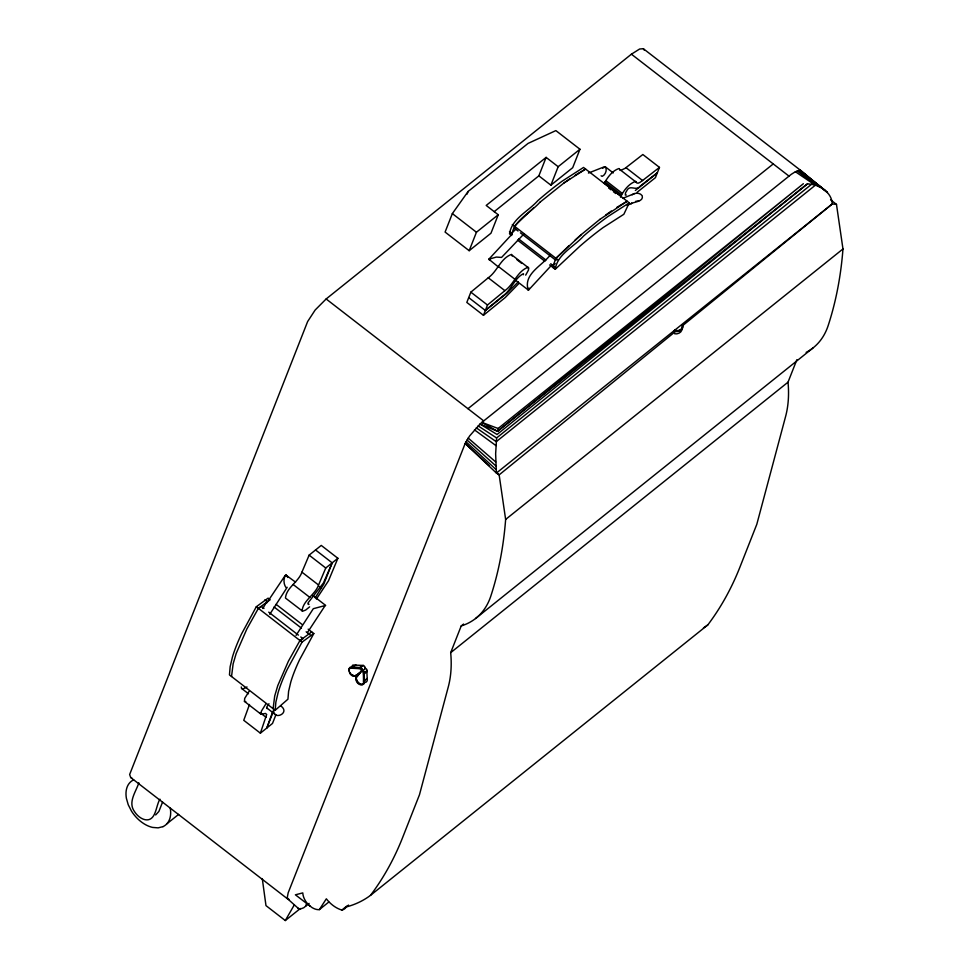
<?xml version="1.0" encoding="UTF-8"?>
<svg xmlns="http://www.w3.org/2000/svg" width="969" height="969" viewBox="0 0 969 969"><rect width="100%" height="100%" fill="white"/><g stroke="black" fill="none" stroke-linecap="round" stroke-linejoin="round"><path stroke-width="1.45" d="M362.382 684.526A5.039 3.27 51.3 0 0 363.569 682.237L363.351 672.752A1.817 1.175 51.3 0 0 361.691 671.311L356.992 676.495A5.027 3.258 51.3 0 0 356.459 678.288M362.249 684.259L363.072 683.981A5.039 3.27 51.3 0 0 364.247 681.691L363.799 671.783A1.817 1.175 51.3 0 0 362.37 670.766L361.716 670.863M360.371 672.571L356.326 677.077A5.027 3.258 51.3 0 0 355.889 679.911L356.871 682.115A4.748 3.077 51.3 0 0 360.625 684.78L363.314 684.344A5.475 3.549 51.3 0 0 364.465 680.662L364.053 671.638A2.241 1.453 51.3 0 0 362.285 670.378L355.635 675.841L352.958 676.059A4.736 3.077 51.3 0 1 350.136 673.891L348.804 670.596A5.039 3.27 51.3 0 1 349.761 668.125L360.274 668.719A1.817 1.175 51.3 0 1 361.219 669.773L361.473 670.621M365.143 682.455L366.04 682.152A5.475 3.549 51.3 0 0 367.19 678.482L366.779 669.458A2.241 1.453 51.3 0 0 365.01 668.198L364.562 668.198M231.53 676.507L233.141 663.801L236.194 653.445L246.841 629.014L258.384 608.338L270.157 599.763L268.086 598.152L256.313 606.739L241.535 633.956A126.236 33.431 -52.3 0 0 232.403 657.152L230.137 666.781L229.459 674.909L275.184 710.277L287.938 699.194L288.592 691.381L290.773 682.115A121.295 32.122 -52.3 0 1 299.566 659.768L313.811 633.532L308.166 629.16M273.101 708.678L274.712 695.972L277.776 685.592L288.411 661.173L299.954 640.509L311.727 631.921M275.184 710.277L275.862 702.162L278.127 692.532A126.236 33.431 -52.3 0 1 287.272 669.337L302.037 642.12L313.811 633.532M682.152 326.044L832.298 203.938C831.741 193.146 821.421 185.903 811.501 184.328L496.612 437.952L495.643 453.783L496.407 473.066L499.144 474.871L505.636 519.445A510.215 331.107 51.3 0 1 490.847 596.008A100.788 65.407 51.3 0 1 461.208 625.938L450.682 652.67A132.184 85.781 51.3 0 1 448.272 686.948L419.468 794.774L402.668 837.434A508.834 330.211 51.3 0 1 370.497 895.356A157.608 102.278 51.3 0 1 346.187 906.972A13.966 9.06 51.3 0 1 341.851 910.048A24.237 15.722 51.3 0 1 326.335 898.82L319.334 909.637A14.038 9.109 51.3 0 1 311.982 907.529L295.412 894.811L302.776 892.897A14.038 9.109 51.3 0 0 308.445 904.683L310.08 906.172M512.201 256.046L511.511 254.399C500.585 258.275 497.4 271.368 488.255 277.788L470.861 292.153L466.816 302.425L483.446 315.3L505.224 297.544L518.742 283.675M483.446 315.3L487.492 305.017L504.885 290.652C514.03 284.232 517.216 271.138 528.141 267.262L528.577 269.866L525.695 275.135M273.718 709.247C272.083 721.311 290.809 713.463 281.095 706.159M529.05 288.059L528.468 290.155L515.484 280.174M811.501 184.328L807.504 183.819L497.049 434.475L480.018 424.071L481.872 422.387L497.545 431.302L498.114 428.492L803.386 183.71L497.545 431.302L480.018 424.071L469.541 436.05L465.181 443.451L288.181 892.8L287.212 897.766L289.259 899.68M498.054 266.693L488.848 259.22L512.007 234.207M249.493 704.475L243.752 720.306L260.382 733.17L266.681 714.444L265.482 713.438L261.061 714.25L244.442 701.386L244.709 698.383L249.033 691.394M272.858 711.307L266.814 728.01L273.452 711.173M620.499 197.191C623.551 190.675 628.59 183.831 635.543 181.397L636.076 181.663C636.766 185.297 641.054 181.663 642.568 180.513L659.477 167.383L642.847 154.519L625.005 168.376L620.681 170.435M275.705 715.316L272.507 723.443L260.382 733.17M138.858 782.831C135.951 791.806 127.702 802.235 134.449 811.525A13.602 8.83 51.3 0 0 145.011 819.701C156.239 821.785 155.73 805.493 159.982 799.183M162.562 802.102L158.892 811.428L155.658 814.953M550.889 185.176L572.691 167.698L579.959 149.238L555.867 130.597L528.057 143.412L468.124 191.462L452.353 213.592L445.086 232.063L469.178 250.692L490.968 233.226L498.236 214.767L486.196 205.44L546.116 157.39L558.168 166.704L550.889 185.176L538.849 175.849L546.116 157.39M467.082 194.103L468.124 191.462M315.555 549.98L332.185 562.844L323.9 583.883L315.24 597.788M309.644 606.848L305.683 610.046L302.631 611.221L285.455 598.043C286.4 587.444 298.537 582.03 301.928 572.146L309.123 555.14L321.248 545.414L337.878 558.277L328.479 580.819L316.391 599.06M469.178 250.692L476.445 232.233L498.236 214.767M539.854 202.315C530.418 213.01 513.679 220.375 511.608 235.503L509.524 233.892C511.596 218.764 528.335 211.399 537.771 200.704A214.852 56.905 -52.3 0 1 561.996 181.288L583.52 167.455L629.244 202.836L623.842 214.282L603.118 227.582A206.421 54.664 -52.3 0 0 579.789 246.296L555.249 269.273L549.617 264.912M553.178 267.674L553.105 265.591L555.964 258.323L581.424 234.486L599.811 219.418M555.249 269.273C557.332 254.144 574.06 246.78 583.508 236.085A214.852 56.905 -52.3 0 1 607.733 216.668L629.244 202.836M287.563 898.772L299.409 909.37L303.721 907.759L305.574 906.257L306.652 903.52M659.477 167.383L655.432 177.654L637.142 192.274M370.497 895.356L707.842 624.872A508.834 330.211 51.3 0 0 740.001 566.95L756.813 524.29L785.605 416.464A132.184 85.781 51.3 0 0 788.015 382.186L796.881 359.681M302.086 610.906C303.018 600.308 315.167 594.893 318.559 585.01L325.754 568.004L337.878 558.277M332.185 562.844L323.464 582.926L308.336 602.536A4.118 1.09 -52.3 0 0 307.9 603.82L308.396 604.45A4.324 1.151 -52.3 0 0 309.038 604.208M619.445 168.8L618.912 168.533C612.251 170.738 607.636 177.279 604.305 183.214L620.935 196.077M682.467 327.401C681.243 330.32 677.428 331.289 674.654 330.138M295.557 582.139L285.758 574.968C283.202 578.36 283.493 584.38 286.121 587.674M262.284 878.617L265.978 905.615L285.286 920.55L294.14 905.179M269.757 614.31L287.187 587.275M296.042 635.398L313.302 608.702L325.645 605.407L312.914 595.56M266.802 602.912L285.237 575.38M307.355 632.709L325.184 605.54M550.331 254.932C542.277 265.663 522.969 274.033 528.25 290.058M265.663 704.257L261.339 711.258L261.061 714.25M359.184 673.382L357.391 675.635A5.475 3.549 51.3 0 0 356.107 678.13M268.97 703.748L267.287 706.135A4.118 1.09 -52.3 0 0 266.632 707.6L267.069 708.593M518.233 281.906L507.32 292.844L485.348 310.468L468.717 297.604M602.585 168.243L605.322 166.813L613.232 172.93M528.468 290.155L551.434 265.361M364.768 669.179L365.034 668.889A2.362 1.538 51.3 0 0 365.131 667.496L364.913 666.963A2.241 1.453 51.3 0 0 363.266 665.437L352.91 665.049A5.487 3.561 51.3 0 0 351.941 666.648M524.156 233.711L501.567 257.427L496.334 257.076L488.848 259.22M515.726 229.29L511.535 233.42L509.452 231.821M553.105 265.591L555.201 263.52M555.964 258.323L568.755 245.932M533.544 207.911L514.394 226.165L514.466 228.236L518.027 230.997M575.053 240.13L581.388 234.522M539.818 202.351L564.115 182.862L585.591 169.066L575.259 175.219M498.114 428.492L481.872 422.387L791.261 174.335L795.404 171.731L799.946 170.35L827.417 192.528L800.903 170.605L643.343 48.704L639.613 49.019L631.413 54.191L326.141 298.973L315.155 310.019L307.633 321.551L129.64 774.522L130.694 777.513L288.253 899.414M485.348 310.468L502.741 296.102C511.269 290.325 514.321 278.224 523.357 273.718A2.604 0.69 -52.3 0 1 523.296 274.748M676.277 330.817L499.144 474.871L495.862 471.83M305.574 906.257L309.099 903.411M494.202 211.654L538.849 175.849M558.168 166.704L579.959 149.238M635.349 190.457L657.333 172.833L640.424 185.963C636.258 191.91 629.62 183.625 626.543 191.244A2.604 0.69 -52.3 0 0 625.465 193.085L625.344 195.108L626.277 195.035M467.966 408.7L773.238 163.931M505.636 519.445L842.969 248.96L836.477 204.386L830.566 199.808M349.361 671.129L349.143 669.93A5.487 3.561 51.3 0 1 350.184 667.229L353.091 666.999L355.817 664.819M352.498 667.92L360.952 668.174A1.817 1.175 51.3 0 1 361.897 669.228L362.006 670.754L361.037 671.408M359.644 667.556L363.266 665.437L360.541 667.617L353.091 666.999M359.075 668.477L359.753 667.932M359.911 668.549L360.589 668.004M166.85 823.82L178.635 814.384M356.229 675.175L356.907 674.63L355.55 675.647M364.138 669.615L362.321 671.069A2.362 1.538 51.3 0 0 362.406 669.676L362.188 669.143A2.241 1.453 51.3 0 0 360.541 667.617M356.992 676.495L357.67 675.95M363.496 673.152L364.174 672.607M364.514 672.68L367.239 670.5L367.227 671.469L364.501 673.649M363.484 674.049L364.162 673.503M363.436 681.086L364.114 680.541M364.465 680.662L367.19 678.482M461.208 625.938L463.57 624.048M475.561 618.513L812.906 348.028M450.682 652.67L788.015 382.186M285.286 920.55L300.39 908.474M319.334 909.637L328.77 902.066M341.851 910.048L346.563 906.269M346.187 906.972L348.537 905.082M497.545 431.302L807.504 183.819M247.022 686.96L242.892 688.959L241.572 688.426L241.269 686.96M359.438 673.249L355.744 676.035L353.661 675.877A5.16 3.355 51.3 0 1 350.584 673.516L349.845 672.353M599.787 219.43L627.161 201.225L616.829 207.378M564.115 182.862L569.82 178.841M605.686 215.033L611.391 211M632.151 194.805C635.01 192.552 640 192.552 642.205 195.702C643.985 201.758 634.053 201.806 630.867 203.684L631.873 203.26L627.161 205.428M258.384 608.338L261.582 606.63L263.968 608.471M299.954 640.509L302.086 639.37M588.425 173.063L604.026 166.91M622.619 198.391L634.622 193.521M162.986 826.642L158.129 827.865L152.593 827.417A27.217 17.66 51.3 0 1 131.457 811.065L128.235 804.754L126.394 798.323A28.828 18.702 51.3 0 1 133.661 779.863M638.789 200.995L635.761 201.273M245.811 701.629L244.442 701.386M362.418 684.635L361.389 684.623A5.172 3.355 51.3 0 1 357.307 681.716L356.229 679.305M674.654 333.772C678.058 334.559 682.842 331.955 681.825 328.019M836.477 204.386L832.298 203.938L496.407 473.066L465.181 443.451L489.284 465.75M489.914 259.837L488.764 259.51M353.188 667.375L350.451 667.58A5.039 3.27 51.3 0 0 349.555 669.046M800.903 170.605L799.946 170.35L824.97 190.215M130.694 777.513L131.699 777.78M674.424 330.708C678.07 332.464 683.52 329.545 682.491 325.172L682.442 326.892M674.182 331.047C677.755 332.779 683.799 330.235 682.733 325.705M478.141 425.9L496.612 437.952M795.404 171.731L815.304 185.249L496.249 441.682L476.276 427.838M797.172 170.919L818.853 186.545M474.459 429.861L495.958 445.607M798.686 170.459L822.1 188.216M631.413 54.191L788.96 176.092M625.95 167.649L642.568 180.513M636.294 182.269L619.663 169.405L619.954 170.156M605.734 180.573L622.352 193.437M604.935 181.954L621.553 194.817M608.629 187.998L611.003 189.839M613.377 191.68L615.751 193.521M512.31 224.554L558.047 259.934M520.401 232.839L556.036 260.407M518.657 238.943L545.971 260.067M550.731 263.75L555.176 267.19M517.543 240.106L544.857 261.242M512.25 255.259L528.88 268.122M516.949 259.716L521.697 263.398M452.353 213.592L476.445 232.233M498.32 266.439L514.951 279.302M488.255 277.788L504.885 290.652M470.861 292.153L487.492 305.017M326.141 298.973L483.688 420.873M309.123 555.14L325.754 568.004M301.928 572.146L318.559 585.01M319.152 586.475L321.526 588.316M293.183 584.513L309.814 597.376M276.104 604.353L302.231 624.569M264.876 599.859L266.959 601.47A130.088 34.448 -52.3 0 0 262.853 608.447M274.082 606.982L301.407 628.118M306.156 631.788L310.613 635.24M268.716 612.142L298.404 635.119M300.778 636.96L303.164 638.789M256.313 606.739L302.037 642.12M241.572 688.426L248.5 693.78M266.972 708.073L276.213 715.219M260.176 712.748L266.112 717.339M286.303 574.98L287.769 577.463M801.557 171.21L808.776 177.896M811.065 179.81L814.505 182.681M816.794 184.595L819.084 186.496M468.172 438.061L495.692 461.947M466.985 439.974L495.849 465.871M605.322 166.813C607.527 169.708 605.407 175.026 602.185 176.358L601.107 175.813M465.98 441.791L496.092 469.59M643.343 48.704L644.337 50.267M297.822 907.917L298.476 908.898M356.568 679.366L356.943 680.48M801.896 172.167L801.908 173.451M707.842 624.872A157.608 102.278 51.3 0 1 703.446 627.9M842.969 248.96A510.215 331.107 51.3 0 1 828.192 325.511A100.788 65.407 51.3 0 1 806.147 352.365M353.637 675.514A4.736 3.077 51.3 0 1 352.619 675.018M361.304 684.235A4.748 3.077 51.3 0 1 357.561 681.57M170.265 808.182A28.828 18.702 51.3 0 1 162.986 826.642"/></g></svg>
